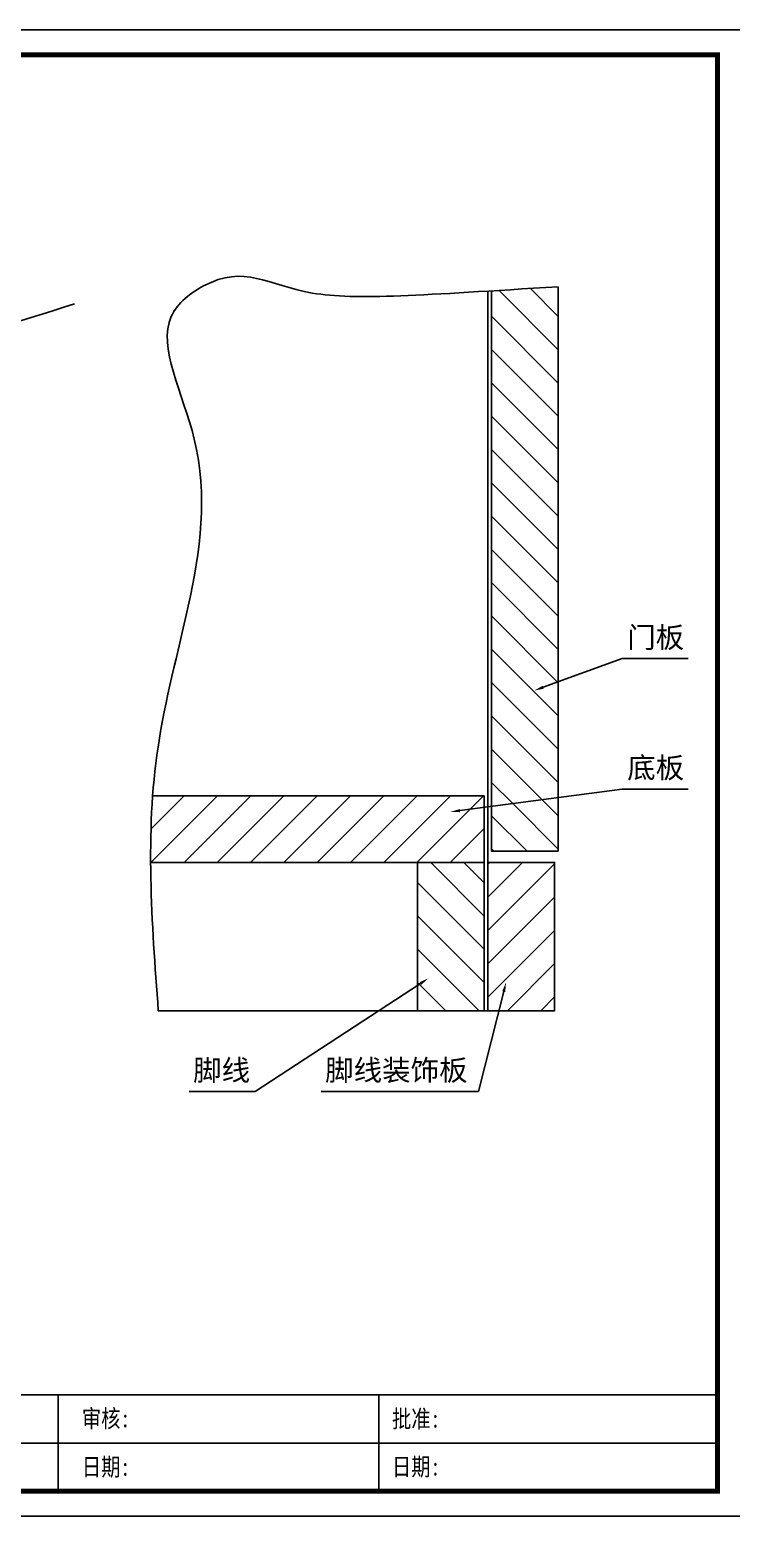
# Model space of a CAD drawing. Header units: millimetres. Extents: x 0 to 1097966, y -63096 to 223085.
# Drawn here: x 338359.8 to 338549.2, y -63096.3 to -62695.4 of the extents above; entities that cross this region are included whole.
import ezdxf
from ezdxf import colors
from ezdxf.entities.mleader import LeaderData, LeaderLine
from ezdxf.math import Vec2, Vec3

# ---------------------------------------------------------------- set-up
doc = ezdxf.new("R2010")
doc.units = ezdxf.units.MM
doc.layers.add('DZ-文字说明', color=1, linetype='Continuous')
doc.styles.add('DZ-宋体2.5', font='', dxfattribs={"width": 0.8, "height": 2.5})
doc.styles.get("Standard").update_dxf_attribs({"font": 'arial.ttf'})
doc.styles.add('宋体', font='')
doc.styles.get('DZ-宋体2.5').set_extended_font_data('SimSun')
doc.styles.get('宋体').set_extended_font_data('SimSun')

msp = doc.modelspace()

# ---------------------------------------------------------------- hatches: boundary and pattern name
h = msp.add_hatch()
h.set_pattern_fill('ANSI31', color=250, scale=2, angle=90)
edge = h.paths.add_edge_path()
edge.add_spline(control_points=[(338502.497, -62764.693), (338495.913, -62765.089), (338489.938, -62765.464), (338484.497, -62765.8)], knot_values=[8.2058518, 8.2058518, 8.2058518, 8.2058518, 17.7883105, 17.7883105, 17.7883105, 17.7883105], degree=3, periodic=0)
edge.add_line((338484.497, -62765.8), (338484.497, -62904.86))
edge.add_line((338484.497, -62904.86), (338502.497, -62902.465))
edge.add_line((338502.497, -62902.465), (338502.497, -62764.693))
h = msp.add_hatch()
h.set_pattern_fill('ANSI31', color=250, scale=2)
h.set_pattern_definition([(45, (-44.583, -20.4316), (-4.49012806, 4.49012806), [])])
edge = h.paths.add_edge_path()
edge.add_spline(control_points=[(338393.016, -62901.976), (338392.583, -62907.948), (338392.428, -62913.952), (338392.463, -62919.976)], knot_values=[266.539175, 266.539175, 266.539175, 266.539175, 284.6034349, 284.6034349, 284.6034349, 284.6034349], degree=3, periodic=0)
edge.add_line((338392.463, -62919.976), (338482.497, -62919.976))
edge.add_line((338482.497, -62919.976), (338482.497, -62901.976))
edge.add_line((338482.497, -62901.976), (338393.016, -62901.976))
h = msp.add_hatch()
h.set_pattern_fill('ANSI31', color=250, scale=2, angle=90)
h.paths.add_polyline_path([(338502.497, -62902.465), (338484.497, -62904.86), (338484.497, -62916.976), (338502.497, -62916.976)])
h = msp.add_hatch()
h.set_pattern_fill('ANSI31', color=250, scale=2, angle=90)
h.set_pattern_definition([(135, (-26.583, -20.4316), (-4.49012806, -4.49012806), [])])
h.paths.add_polyline_path([(338464.497, -62919.976), (338464.497, -62959.976), (338482.497, -62959.976), (338482.497, -62919.976)])
h = msp.add_hatch()
h.set_pattern_fill('ANSI31', color=250, scale=2)
h.set_pattern_definition([(45, (102.897, -2065.721), (-4.49012806, 4.49012806), [])])
h.paths.add_polyline_path([(338483.497, -62959.976), (338501.497, -62959.976), (338501.497, -62919.976), (338483.497, -62919.976)])

# ---------------------------------------------------------------- linework, layer by layer
at = {"color": 251, "true_color": 0x636466}
for p, q in [((338502.497, -62764.693), (338502.497, -62916.976)), ((338483.497, -62765.861), (338483.497, -62919.976)), ((338484.497, -62765.8), (338484.497, -62916.976)), ((338393.016, -62901.976), (338482.497, -62901.976)), ((338482.497, -62901.976), (338482.497, -62919.976)), ((338484.497, -62916.976), (338502.497, -62916.976)), ((338392.463, -62919.976), (338482.497, -62919.976)), ((338464.497, -62919.976), (338464.497, -62959.976)), ((338482.497, -62919.976), (338482.497, -62959.976)), ((338482.497, -62919.976), (338482.497, -62959.976)), ((338482.497, -62919.976), (338482.497, -62959.976)), ((338394.542, -62959.976), (338483.497, -62959.976))]:
    msp.add_line(p, q, dxfattribs=at)
for points in [[(337985.218, -63096.324), (338552.218, -63096.324), (338552.218, -62695.374), (337985.218, -62695.374)], [(338483.497, -62919.976), (338501.497, -62919.976), (338501.497, -62959.976), (338483.497, -62959.976)]]:
    msp.add_lwpolyline(points, close=True)
at = {"const_width": 1.35}
msp.add_lwpolyline([(337991.968, -63089.574), (338545.468, -63089.574), (338545.468, -62702.124), (337991.968, -62702.124)], close=True, dxfattribs=at)
at = {"color": 251, "true_color": 0x636466}
msp.add_open_spline([(338502.497, -62764.693), (338465.752, -62766.906), (338429.854, -62769.99), (338416.089, -62756.811), (338391.207, -62775.425), (338409.797, -62808.938), (338403.923, -62848.887), (338389.983, -62899.101), (338392.751, -62936.067), (338394.542, -62959.976)], degree=3, knots=[8.2058518, 8.2058518, 8.2058518, 8.2058518, 61.6846485, 116.2217651, 132.4573375, 169.0387434, 214.3910561, 253.2406006, 324.3764107, 324.3764107, 324.3764107, 324.3764107], dxfattribs=at)
msp.add_open_spline([(338278.991, -62791.618), (338309.612, -62788.074), (338340.723, -62779.453), (338371.947, -62769.277)], degree=3, dxfattribs=at)
at = {"layer": 'DZ-文字说明', "color": 7}
for p, q in [((338367.469, -63089.574), (338367.469, -63063.596)), ((338454.049, -63089.574), (338454.049, -63063.596)), ((338081.299, -63076.585), (338545.468, -63076.585))]:
    msp.add_line(p, q, dxfattribs=at)
msp.add_lwpolyline([(337991.968, -63063.596), (338545.468, -63063.596), (338545.468, -63089.574), (337991.968, -63089.574)], close=True, dxfattribs=at)

# ---------------------------------------------------------------- texts
at = {"style": 'DZ-宋体2.5', "width": 0.8}
for s, p in [('审核:', (338373.904, -63072.331)), ('批准:', (338457.6, -63072.41)), ('日期:', (338373.904, -63085.391)), ('日期:', (338457.6, -63085.335))]:
    msp.add_text(s, height=4.7732, dxfattribs=at).set_placement(p)
at = {"color": 252, "true_color": 0x939598, "char_height": 5.6345, "width": 42.1232, "style": '宋体'}
for s, insert, attachment_point in [('门板', (338536.461, -62859.576), 6), ('底板', (338536.461, -62894.733), 6), ('脚线', (338403.943, -62976.315), 4), ('脚线装饰板', (338439.57, -62976.315), 4)]:
    msp.add_mtext(s, dxfattribs=dict(at, insert=insert, attachment_point=attachment_point))

# ---------------------------------------------------------------- leaders
at = {"color": 251, "true_color": 0x636466}
ml = msp.add_multileader_mtext('Standard', dxfattribs=at)
ml.set_content('', color=(99, 100, 102))
ml.set_leader_properties()
ml.build(insert=Vec2(0, 0))
ml.multileader.update_dxf_attribs({"arrow_head_size": 2.56})
ctx = ml.context
ctx.base_point, ctx.char_height, ctx.arrow_head_size, ctx.landing_gap_size, ctx.plane_origin = Vec3(338537.509, -62865.01), 2.56, 2.56, 1.28, Vec3(338489.137, -62880.375)
notes = []
notes.append((ctx, [(0, (1, 1, 0), (338519.768, -62865.01), (1, 0), 17.741, [(0, [(338495.985, -62873.607)], 0, [])])]))
ctx.mtext.insert, ctx.mtext.flow_direction = Vec3(338538.789, -62863.73), 5
ml = msp.add_multileader_mtext('Standard', dxfattribs=at)
ml.set_content('', color=(99, 100, 102))
ml.set_leader_properties()
ml.build(insert=Vec2(0, 0))
ml.multileader.update_dxf_attribs({"arrow_head_size": 2.56})
ctx = ml.context
ctx.base_point, ctx.char_height, ctx.arrow_head_size, ctx.landing_gap_size, ctx.plane_origin = Vec3(338537.509, -62900.167), 2.56, 2.56, 1.28, Vec3(338489.137, -62915.532)
notes.append((ctx, [(0, (1, 1, 0), (338519.768, -62900.167), (1, 0), 17.741, [(0, [(338473.367, -62906.341)], 0, [])])]))
ctx.mtext.insert, ctx.mtext.flow_direction = Vec3(338538.789, -62898.887), 5
ml = msp.add_multileader_mtext('Standard', dxfattribs=at)
ml.set_content('', color=(99, 100, 102))
ml.set_leader_properties()
ml.build(insert=Vec2(0, 0))
ml.multileader.update_dxf_attribs({"arrow_head_size": 2.56})
ctx = ml.context
ctx.base_point, ctx.char_height, ctx.arrow_head_size, ctx.landing_gap_size, ctx.plane_origin = Vec3(338400.335, -62981.749), 2.56, 2.56, 1.28, Vec3(338451.267, -62997.114)
ctx.text_align_type = 2
notes.append((ctx, [(0, (1, 1, 0), (338420.636, -62981.749), (-1, 0), 17.741, [(0, [(338467.428, -62951.226)], 0, [])])]))
ctx.mtext.insert, ctx.mtext.alignment, ctx.mtext.flow_direction = Vec3(338401.615, -62980.469), 3, 5
ml = msp.add_multileader_mtext('Standard', dxfattribs=at)
ml.set_content('', color=(99, 100, 102))
ml.set_leader_properties()
ml.build(insert=Vec2(0, 0))
ml.multileader.update_dxf_attribs({"arrow_head_size": 2.56})
ctx = ml.context
ctx.base_point, ctx.char_height, ctx.arrow_head_size, ctx.landing_gap_size, ctx.plane_origin = Vec3(338435.896, -62981.749), 2.56, 2.56, 1.28, Vec3(338511.578, -62997.114)
ctx.text_align_type = 2
notes.append((ctx, [(0, (1, 1, 0), (338480.947, -62981.749), (-1, 0), 42.491, [(0, [(338488.392, -62952.32)], 0, [])])]))
ctx.mtext.insert, ctx.mtext.alignment, ctx.mtext.flow_direction = Vec3(338437.176, -62980.469), 3, 5
for ctx, leaders in notes:
    for number, flags, end, landing, length, lines in leaders:
        leader = LeaderData()
        leader.index, (leader.has_last_leader_line, leader.has_dogleg_vector, leader.attachment_direction) = number, flags
        leader.last_leader_point, leader.dogleg_vector, leader.dogleg_length = Vec3(end), Vec3(landing), length
        for number, points, colour, breaks in lines:
            line = LeaderLine()
            line.index, line.vertices, line.color, line.breaks = number, Vec3.list(points), colors.encode_raw_color(colour), breaks
            leader.lines.append(line)
        ctx.leaders.append(leader)

doc.saveas('drawing.dxf')
